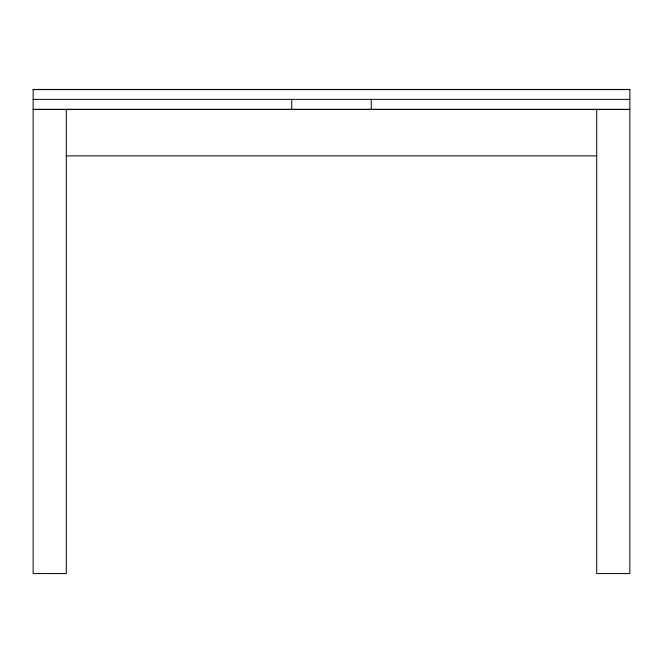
<?xml version="1.0" encoding="UTF-8"?>
<svg xmlns="http://www.w3.org/2000/svg" width="663" height="663" viewBox="0 0 663 663"><rect width="100%" height="100%" fill="white"/><g stroke="black" fill="none" stroke-linecap="round" stroke-linejoin="round"><path stroke-width="0.99" d="M33.15 89.588L629.85 89.588M33.15 99.367L629.85 99.367M33.15 109.312L629.85 109.312M33.15 109.47L629.85 109.47M66.3 155.888L596.7 155.88M596.7 109.47L596.7 573.578L629.85 573.578L629.85 89.422L33.15 89.422L33.15 573.578L66.3 573.57L66.3 109.47M371.28 99.367L371.28 109.312M291.72 99.367L291.72 109.312"/></g></svg>
